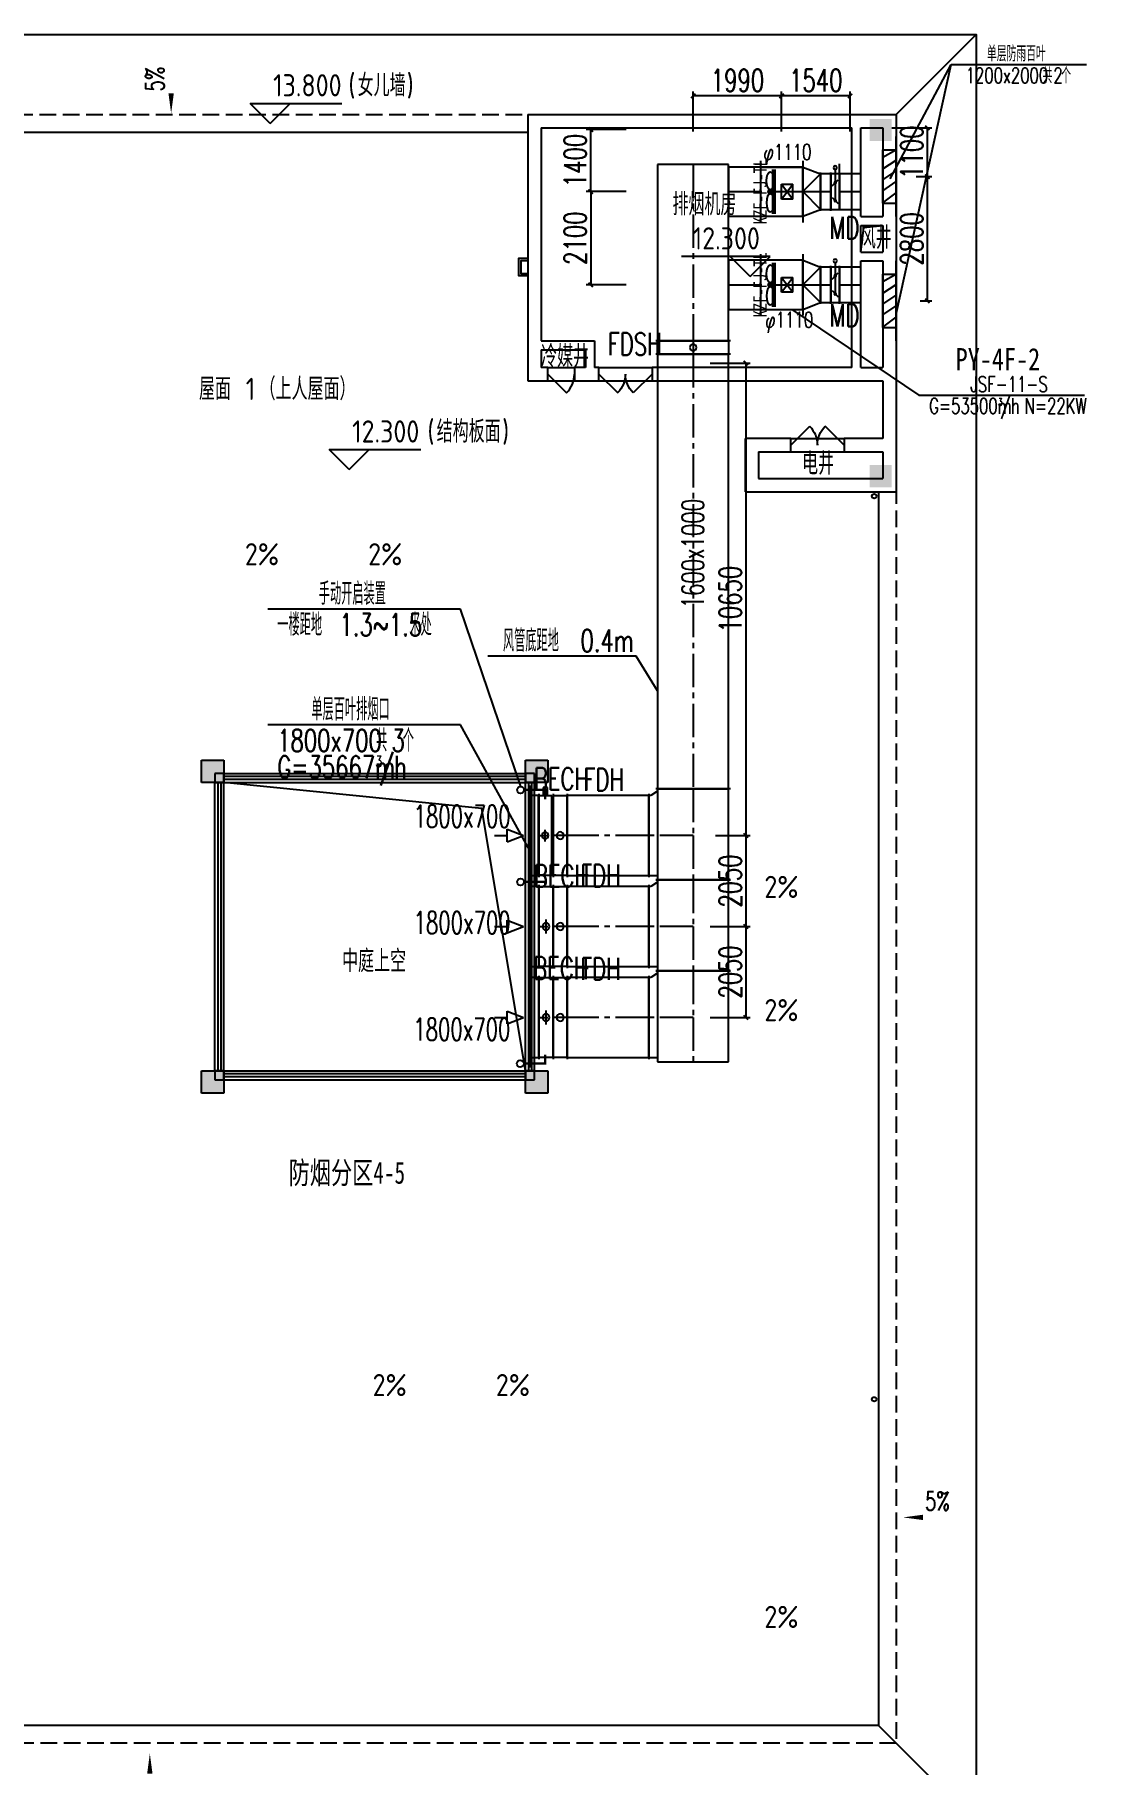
# Model space of a CAD drawing. Extents: x -70335 to 1144202, y 0 to 1100440.
# Drawn here: x 69733 to 93424, y 423931 to 462908 of the extents above; entities that cross this region are included whole.
import ezdxf
from ezdxf.enums import TextEntityAlignment as Align

# ---------------------------------------------------------------- set-up
doc = ezdxf.new("R2010")
doc.units = 0
doc.header["$LTSCALE"] = 1000
doc.linetypes.add('CENTER2', pattern=[1.125, 0.75, -0.125, 0.125, -0.125])
doc.linetypes.add('DASH', pattern=[0.35, 0.25, -0.1])
for name, color, linetype in [('0-标注', 4, 'Continuous'), ('1-标注', 2, 'Continuous'), ('1-风管标注', 4, 'Continuous'), ('2-房间名称', 7, 'Continuous'), ('3-建筑', 7, 'Continuous'), ('3-淡显', 8, 'Continuous'), ('7-地暖标注', 7, 'Continuous'), ('BZ_PY', 6, 'Continuous'), ('COLU_HATCH', 251, 'Continuous'), ('DUCT-加压送风中心线', 5, 'CENTER2'), ('DUCT-加压送风法兰', 2, 'Continuous'), ('DUCT-加压送风管', 1, 'Continuous'), ('DUCT-加压送风管端线', 2, 'Continuous'), ('DUCT-加压送风阀门', 7, 'Continuous'), ('DUCT-排烟标注', 3, 'Continuous'), ('DUCT-排烟阀门', 7, 'Continuous'), ('DUCT-排风风口', 7, 'Continuous'), ('VRV-PIPE', 1, 'Continuous'), ('抗震支吊架', 2, 'Continuous'), ('标注-', 4, 'Continuous'), ('水', 5, 'Continuous')]:
    doc.layers.add(name, color=color, linetype=linetype)
doc.layers.add('3-深度淡显', color=252, linetype='Continuous', lineweight=0)
doc.styles.add('-黑体', font='', dxfattribs={"width": 0.8})
doc.styles.add('A_DIM', font='simplex.shx', dxfattribs={"width": 0.7, "bigfont": 'gbcbig.shx'})
doc.styles.add('kzcad', font='', dxfattribs={"width": 0.8})
doc.styles.get("Standard").update_dxf_attribs({"font": 'gbenor.shx', "bigfont": 'gbcbig.shx'})
doc.styles.add('XP-BZ', font='simplex.shx', dxfattribs={"width": 0.65, "bigfont": 'gbcbig.shx'})
doc.styles.add('设备标注', font='simplex.shx', dxfattribs={"width": 0.7, "bigfont": 'gbcbig.shx'})
doc.styles.add('黑体', font='')
doc.styles.get('-黑体').set_extended_font_data('SimHei')
doc.styles.get('kzcad').set_extended_font_data('SimSun')
doc.styles.get('黑体').set_extended_font_data('SimHei')
doc.dimstyles.new('sm150', dxfattribs={"dimtxt": 500, "dimasz": 100, "dimexe": 100, "dimexo": 75, "dimgap": 100, "dimtad": 1, "dimdec": 0, "dimrnd": 10, "dimzin": 0, "dimdsep": 46, "dimtxsty": '设备标注', "dimblk": 'ARCHTICK', "dimcen": 0.09, "dimclrd": 4, "dimclre": 4, "dimclrt": 4, "dimadec": 0, "dimazin": 0, "dimtfac": 1, "dimtdec": 0, "dimtix": 1, "dimtmove": 2, "dimatfit": 3, "dimldrblk": 'ARCHTICK', "dimfxl": 800, "dimfxlon": 1, "dimtolj": 1, "dimtzin": 0, "dimarcsym": 0})

# ---------------------------------------------------------------- blocks, each defined once
blk = doc.blocks.new('_ArchTick')
at = {"color": 0, "linetype": 'ByBlock', "const_width": 0.4}
blk.add_lwpolyline([(-0.5, -0.5), (0.5, 0.5)], dxfattribs=at)
blk = doc.blocks.new('*D1207')
at = {"layer": '1-标注', "color": 4, "lineweight": -2, "transparency": 16777216}
for p, q in [((84953, 455508), (85853, 455508)), ((85753, 455508), (85753, 444861)), ((85072, 444861), (85853, 444861))]:
    blk.add_line(p, q, dxfattribs=at)
at = {"layer": 'Defpoints', "color": 0, "transparency": 16777216}
for p in [(83366, 455508), (81299, 444861, 2600), (85753, 444861)]:
    blk.add_point(p, dxfattribs=at)
at = {"layer": '1-标注', "color": 4, "lineweight": -2, "transparency": 16777216, "xscale": 100, "yscale": 100, "zscale": 100}
for p, rotation in [((85753, 455508), 90), ((85753, 444861), 270)]:
    blk.add_blockref('_ArchTick', p, dxfattribs=dict(at, rotation=rotation))
at = {"layer": '1-标注', "color": 4, "transparency": 16777216, "insert": (85403, 450185), "char_height": 500, "attachment_point": 5, "rotation": 90, "style": '设备标注'}
blk.add_mtext('\\A1;10650', dxfattribs=at)
blk = doc.blocks.new('*D1208')
at = {"layer": '1-标注', "color": 4, "lineweight": -2, "transparency": 16777216}
for p, q in [((85478, 444861), (85853, 444861)), ((85753, 444861), (85753, 442811)), ((84953, 442811), (85853, 442811))]:
    blk.add_line(p, q, dxfattribs=at)
at = {"layer": 'Defpoints', "color": 0, "transparency": 16777216}
for p in [(85403, 444861), (81652, 442811, 3), (85753, 442811)]:
    blk.add_point(p, dxfattribs=at)
at = {"layer": '1-标注', "color": 4, "lineweight": -2, "transparency": 16777216, "xscale": 100, "yscale": 100, "zscale": 100}
for p, rotation in [((85753, 444861), 90), ((85753, 442811), 270)]:
    blk.add_blockref('_ArchTick', p, dxfattribs=dict(at, rotation=rotation))
at = {"layer": '1-标注', "color": 4, "transparency": 16777216, "insert": (85403, 443836), "char_height": 500, "attachment_point": 5, "rotation": 90, "style": '设备标注'}
blk.add_mtext('\\A1;2050', dxfattribs=at)
blk = doc.blocks.new('*D1209')
at = {"layer": '1-标注', "color": 4, "lineweight": -2, "transparency": 16777216}
for p, q in [((84953, 442811), (85853, 442811)), ((85753, 442811), (85753, 440761)), ((84953, 440761), (85853, 440761))]:
    blk.add_line(p, q, dxfattribs=at)
at = {"layer": 'Defpoints', "color": 0, "transparency": 16777216}
for p in [(81652, 442811, 3), (81599, 440761, 3), (85753, 440761)]:
    blk.add_point(p, dxfattribs=at)
at = {"layer": '1-标注', "color": 4, "lineweight": -2, "transparency": 16777216, "xscale": 100, "yscale": 100, "zscale": 100}
for p, rotation in [((85753, 442811), 90), ((85753, 440761), 270)]:
    blk.add_blockref('_ArchTick', p, dxfattribs=dict(at, rotation=rotation))
at = {"layer": '1-标注', "color": 4, "transparency": 16777216, "insert": (85403, 441786), "char_height": 500, "attachment_point": 5, "rotation": 90, "style": '设备标注'}
blk.add_mtext('\\A1;2050', dxfattribs=at)
blk = doc.blocks.new('*D1210')
at = {"layer": '1-标注', "color": 4, "lineweight": -2, "transparency": 16777216}
for p, q in [((86559, 460727), (86559, 461627)), ((88102, 461527), (86559, 461527)), ((88102, 460727), (88102, 461627))]:
    blk.add_line(p, q, dxfattribs=at)
at = {"layer": 'Defpoints', "color": 0, "transparency": 16777216}
for p in [(86559, 461527), (88102, 460202), (86559, 459924)]:
    blk.add_point(p, dxfattribs=at)
at = {"layer": '1-标注', "color": 4, "lineweight": -2, "transparency": 16777216, "xscale": 100, "yscale": 100, "zscale": 100, "rotation": 180}
blk.add_blockref('_ArchTick', (86559, 461527), dxfattribs=at)
at = {"layer": '1-标注', "color": 4, "lineweight": -2, "transparency": 16777216, "xscale": 100, "yscale": 100, "zscale": 100}
blk.add_blockref('_ArchTick', (88102, 461527), dxfattribs=at)
at = {"layer": '1-标注', "color": 4, "transparency": 16777216, "insert": (87330, 461877), "char_height": 500, "attachment_point": 5, "style": '设备标注'}
blk.add_mtext('\\A1;1540', dxfattribs=at)
blk = doc.blocks.new('*D1206')
at = {"layer": '1-标注', "color": 4, "lineweight": -2, "transparency": 16777216}
for p, q in [((84567, 460727), (84567, 461627)), ((86559, 461527), (84567, 461527)), ((86559, 461252), (86559, 461627))]:
    blk.add_line(p, q, dxfattribs=at)
at = {"layer": 'Defpoints', "color": 0, "transparency": 16777216}
for p in [(84567, 461527), (86559, 461177), (84567, 459980, 3)]:
    blk.add_point(p, dxfattribs=at)
at = {"layer": '1-标注', "color": 4, "lineweight": -2, "transparency": 16777216, "xscale": 100, "yscale": 100, "zscale": 100, "rotation": 180}
blk.add_blockref('_ArchTick', (84567, 461527), dxfattribs=at)
at = {"layer": '1-标注', "color": 4, "lineweight": -2, "transparency": 16777216, "xscale": 100, "yscale": 100, "zscale": 100}
blk.add_blockref('_ArchTick', (86559, 461527), dxfattribs=at)
at = {"layer": '1-标注', "color": 4, "transparency": 16777216, "insert": (85563, 461877), "char_height": 500, "attachment_point": 5, "style": '设备标注'}
blk.add_mtext('\\A1;1990', dxfattribs=at)
blk = doc.blocks.new('shui2')
at = {"layer": '水'}
for centre in [(588645, 452508), (588645, 432158)]:
    blk.add_circle(centre, 50, dxfattribs=at)
blk = doc.blocks.new('$DorLib2D$00000116')
at = {"color": 0}
for p, q in [((-0.5, 0), (-0.146, 0.354)), ((0.5, 0), (0.146, 0.354))]:
    blk.add_line(p, q, dxfattribs=at)
for centre, start, end in [((-0.5, 0), 0, 45), ((0.5, 0), 135, 180)]:
    blk.add_arc(centre, 0.5, start, end, dxfattribs=at)
blk = doc.blocks.new('$DorLib2D$00000114')
at = {"color": 0}
blk.add_line((0.5, 0), (-0.207, 0.707), dxfattribs=at)
blk.add_arc((0.5, 0), 1, 135, 180, dxfattribs=at)
blk = doc.blocks.new('$TCHSYS$WIN2D')
for p, q in [((-0.5, 0.5), (0.5, 0.5)), ((-0.5, 0.5), (-0.5, -0.5)), ((0.5, 0.5), (0.5, -0.5)), ((0.5, 0.1667), (-0.5, 0.1667)), ((0.5, -0.1667), (-0.5, -0.1667)), ((-0.5, -0.5), (0.5, -0.5))]:
    blk.add_line(p, q)
blk = doc.blocks.new('*D2966')
at = {"layer": '1-标注', "color": 4, "lineweight": -2, "transparency": 16777216}
for p, q in [((83059, 460768), (82159, 460768)), ((82259, 459369), (82259, 460768)), ((83059, 459369), (82159, 459369))]:
    blk.add_line(p, q, dxfattribs=at)
at = {"layer": 'Defpoints', "color": 0, "transparency": 16777216}
for p in [(82259, 460768), (83970, 460768), (83976, 459369, 3)]:
    blk.add_point(p, dxfattribs=at)
at = {"layer": '1-标注', "color": 4, "lineweight": -2, "transparency": 16777216, "xscale": 100, "yscale": 100, "zscale": 100}
for p, rotation in [((82259, 460768), 90), ((82259, 459369), 270)]:
    blk.add_blockref('_ArchTick', p, dxfattribs=dict(at, rotation=rotation))
at = {"layer": '1-标注', "color": 4, "transparency": 16777216, "insert": (81909, 460069), "char_height": 500, "attachment_point": 5, "rotation": 90, "style": '设备标注'}
blk.add_mtext('\\A1;1400', dxfattribs=at)
blk = doc.blocks.new('*D2967')
at = {"layer": '1-标注', "color": 4, "lineweight": -2, "transparency": 16777216}
for p, q in [((83059, 459369), (82159, 459369)), ((82259, 459369), (82259, 457269)), ((83059, 457269), (82159, 457269))]:
    blk.add_line(p, q, dxfattribs=at)
at = {"layer": 'Defpoints', "color": 0, "transparency": 16777216}
for p in [(83976, 459369, 3), (82259, 457269), (83970, 457269, 3)]:
    blk.add_point(p, dxfattribs=at)
at = {"layer": '1-标注', "color": 4, "lineweight": -2, "transparency": 16777216, "xscale": 100, "yscale": 100, "zscale": 100}
for p, rotation in [((82259, 459369), 90), ((82259, 457269), 270)]:
    blk.add_blockref('_ArchTick', p, dxfattribs=dict(at, rotation=rotation))
at = {"layer": '1-标注', "color": 4, "transparency": 16777216, "insert": (81909, 458319), "char_height": 500, "attachment_point": 5, "rotation": 90, "style": '设备标注'}
blk.add_mtext('\\A1;2100', dxfattribs=at)
blk = doc.blocks.new('*D2969')
at = {"layer": '1-标注', "color": 4, "lineweight": -2, "transparency": 16777216}
for p, q in [((89041, 460808), (89941, 460808)), ((89841, 460808), (89841, 459708)), ((89591, 459708), (89941, 459708))]:
    blk.add_line(p, q, dxfattribs=at)
at = {"layer": 'Defpoints', "color": 0, "transparency": 16777216}
for p in [(88842, 460808), (88842, 459708, 2600), (89841, 459708)]:
    blk.add_point(p, dxfattribs=at)
at = {"layer": '1-标注', "color": 4, "lineweight": -2, "transparency": 16777216, "xscale": 100, "yscale": 100, "zscale": 100}
for p, rotation in [((89841, 460808), 90), ((89841, 459708), 270)]:
    blk.add_blockref('_ArchTick', p, dxfattribs=dict(at, rotation=rotation))
at = {"layer": '1-标注', "color": 4, "transparency": 16777216, "insert": (89491, 460258), "char_height": 500, "attachment_point": 5, "rotation": 90, "style": '设备标注'}
blk.add_mtext('\\A1;1100', dxfattribs=at)
blk = doc.blocks.new('*D2968')
at = {"layer": '1-标注', "color": 4, "lineweight": -2, "transparency": 16777216}
for p, q in [((89666, 459708), (89941, 459708)), ((89841, 459708), (89841, 456909)), ((89677, 456909), (89941, 456909))]:
    blk.add_line(p, q, dxfattribs=at)
at = {"layer": 'Defpoints', "color": 0, "transparency": 16777216}
for p in [(89591, 459708), (89142, 456909, 2600), (89841, 456909)]:
    blk.add_point(p, dxfattribs=at)
at = {"layer": '1-标注', "color": 4, "lineweight": -2, "transparency": 16777216, "xscale": 100, "yscale": 100, "zscale": 100}
for p, rotation in [((89841, 459708), 90), ((89841, 456909), 270)]:
    blk.add_blockref('_ArchTick', p, dxfattribs=dict(at, rotation=rotation))
at = {"layer": '1-标注', "color": 4, "transparency": 16777216, "insert": (89491, 458309), "char_height": 500, "attachment_point": 5, "rotation": 90, "style": '设备标注'}
blk.add_mtext('\\A1;2800', dxfattribs=at)
blk = doc.blocks.new('00000594Cent')
at = {"lineweight": -2}
blk.add_line((-218.75, 0), (218.75, 0), dxfattribs=at)
at = {"color": 0, "linetype": 'ByBlock', "lineweight": -2}
blk.add_circle((0, 0), 125, dxfattribs=at)
blk = doc.blocks.new('00000594Body')
at = {"color": 0, "linetype": 'ByBlock', "lineweight": -2}
for p, q in [((-250, -500), (-250, 500)), ((250, 500), (-250, 500)), ((250, -500), (250, 500)), ((-250, -500), (250, -500))]:
    blk.add_line(p, q, dxfattribs=at)
blk = doc.blocks.new('00000593Cent')
at = {"lineweight": -2}
blk.add_line((-218.75, 0), (218.75, 0), dxfattribs=at)
at = {"color": 0, "linetype": 'ByBlock', "lineweight": -2}
blk.add_circle((0, 0), 125, dxfattribs=at)
blk = doc.blocks.new('00000593Body')
at = {"color": 0, "linetype": 'ByBlock', "lineweight": -2}
for p, q in [((250, 500), (-250, 500)), ((-250, -500), (-250, 500)), ((250, -500), (250, 500)), ((-250, -500), (250, -500))]:
    blk.add_line(p, q, dxfattribs=at)
blk = doc.blocks.new('00000595Cent')
at = {"lineweight": -2}
blk.add_line((0, 250), (0, -250), dxfattribs=at)
at = {"color": 0, "linetype": 'ByBlock', "lineweight": -2}
blk.add_circle((0, 0), 125, dxfattribs=at)
blk = doc.blocks.new('00000595Body')
at = {"color": 0, "linetype": 'ByBlock', "lineweight": -2}
for p, q in [((250, 500), (-250, 500)), ((-250, -500), (-250, 500)), ((250, -500), (250, 500)), ((-250, -500), (250, -500))]:
    blk.add_line(p, q, dxfattribs=at)
blk = doc.blocks.new('$风口$00000144')
for p, q in [((0, -200), (0, 200)), ((0, 200), (99.9, 200)), ((99.9, 250), (99.9, -250)), ((0, 0), (-100, 0)), ((356.4, 31.5), (171.6, 0)), ((356.4, -31.5), (171.6, 0)), ((356.4, -31.5), (356.4, 31.5)), ((500, 0), (356.4, 0)), ((99.9, -200), (0, -200))]:
    blk.add_line(p, q)
blk = doc.blocks.new('00000561Cent_UP')
at = {"color": 0, "linetype": 'ByBlock', "lineweight": -2}
blk.add_line((175, -175), (-175, 175), dxfattribs=at)
for radius in [55.4, 37.5, 26.8]:
    blk.add_circle((0, 0), radius, dxfattribs=at)
blk = doc.blocks.new('00000561Cent_DN')
at = {"color": 0, "linetype": 'ByBlock', "lineweight": -2}
blk.add_line((175, 175), (-175, -175), dxfattribs=at)
for radius in [55.4, 37.5, 26.8]:
    blk.add_circle((0, 0), radius, dxfattribs=at)
blk = doc.blocks.new('00000561Cent')
blk.add_line((0, 250), (0, -250))
blk = doc.blocks.new('00000561Body')
at = {"color": 0, "linetype": 'ByBlock', "lineweight": -2}
for p, q in [((-250, -500), (-250, 500)), ((250, 500), (-250, 500)), ((250, -500), (250, 500)), ((-250, -500), (250, -500))]:
    blk.add_line(p, q, dxfattribs=at)
blk.add_line((0, 500), (0, 0))
blk = doc.blocks.new('00000561Hand')
blk.add_line((0, 250), (0, 0))
at = {"color": 0, "linetype": 'ByBlock', "lineweight": -2}
blk.add_circle((0, 350), 100, dxfattribs=at)
blk = doc.blocks.new('00000596Cent')
at = {"lineweight": -2}
blk.add_line((0, 218.75), (0, -218.75), dxfattribs=at)
at = {"color": 0, "linetype": 'ByBlock', "lineweight": -2}
blk.add_circle((0, 0), 125, dxfattribs=at)
blk = doc.blocks.new('00000596Body')
at = {"color": 0, "linetype": 'ByBlock', "lineweight": -2}
for p, q in [((-250, -500), (-250, 500)), ((250, 500), (-250, 500)), ((250, -500), (250, 500)), ((-250, -500), (250, -500)), ((-83, -600), (-83, -500)), ((83, -600), (-83, -600)), ((83, -500), (83, -600))]:
    blk.add_line(p, q, dxfattribs=at)
blk = doc.blocks.new('$风口$00000150')
for p, q in [((200, 450), (200, -450)), ((0, 300), (0, -300)), ((0, 300), (200, 300)), ((0, 295), (200, 184)), ((0, 159), (200, 55)), ((0, 36), (200, -65)), ((0, -88), (200, -184)), ((0, -218), (193, -300)), ((0, -300), (200, -300))]:
    blk.add_line(p, q)

msp = doc.modelspace()

# ---------------------------------------------------------------- hatches: boundary and pattern name
at = {"layer": '3-淡显'}
h = msp.add_hatch(color=256, dxfattribs=at)
h.dxf.hatch_style = 1
h.paths.add_polyline_path([(73991.7, 446058.2), (73491.7, 446058.2), (73491.7, 446558.2), (73991.7, 446558.2)])
h = msp.add_hatch(color=256, dxfattribs=at)
h.dxf.hatch_style = 1
h.paths.add_polyline_path([(81291.7, 446058.2), (80791.7, 446058.2), (80791.7, 446558.2), (81291.7, 446558.2)])
h = msp.add_hatch(color=256, dxfattribs=at)
h.dxf.hatch_style = 1
h.paths.add_polyline_path([(73991.7, 439058.2), (73491.7, 439058.2), (73491.7, 439558.2), (73991.7, 439558.2)])
h = msp.add_hatch(color=256, dxfattribs=at)
h.dxf.hatch_style = 1
h.paths.add_polyline_path([(81291.7, 439058.2), (80791.7, 439058.2), (80791.7, 439558.2), (81291.7, 439558.2)])
at = {"layer": 'COLU_HATCH'}
h = msp.add_hatch(color=256, dxfattribs=at)
h.dxf.hatch_style = 1
h.paths.add_polyline_path([(89041.7, 460508.2), (88541.7, 460508.2), (88541.7, 461008.2), (89041.7, 461008.2)])
h = msp.add_hatch(color=256, dxfattribs=at)
h.dxf.hatch_style = 1
h.paths.add_polyline_path([(89041.7, 452708.2), (88541.7, 452708.2), (88541.7, 453208.2), (89041.7, 453208.2)])

# ---------------------------------------------------------------- linework, layer by layer
at = {"layer": '2-房间名称'}
for p, q in [((75039.6, 460908.2), (74589.6, 461358.2)), ((74589.6, 461358.2), (76649.6, 461358.2)), ((75039.6, 460908.2), (75489.6, 461358.2)), ((86302.8, 457909.2), (84302.4, 457909.2)), ((85852.8, 457459.2), (85402.8, 457909.2)), ((85852.8, 457459.2), (86302.8, 457909.2)), ((76820.1, 453108.2), (76370.1, 453558.2)), ((76370.1, 453558.2), (78430.1, 453558.2)), ((76820.1, 453108.2), (77270.1, 453558.2))]:
    msp.add_line(p, q, dxfattribs=at)
for points in [[(80541.7, 460208.2, 1), (80541.7, 460208.2, 1)], [(80656.3, 457749.8, 1), (80656.3, 457749.8, 1)]]:
    msp.add_lwpolyline(points, format="xyb", close=True, dxfattribs=at)
at = {"layer": '3-建筑'}
for p, q in [((89141.7, 461108.2), (90941.7, 462908.2)), ((80841.7, 461108.2), (88241.7, 461108.2)), ((80841.7, 461108.2), (80841.7, 455908.2)), ((88241.7, 461108.2), (89141.7, 461108.2)), ((89141.7, 461108.2), (89141.7, 458708.2)), ((81141.7, 460808.2), (88141.7, 460808.2)), ((81141.7, 460808.2), (81141.7, 456008.2)), ((88141.7, 458708.2), (88141.7, 460808.2)), ((88341.7, 460808.2), (88841.7, 460808.2)), ((88341.7, 458808.2), (88341.7, 460808.2)), ((88841.7, 460808.2), (88841.7, 458808.2)), ((88341.7, 458808.2), (88841.7, 458808.2)), ((88141.7, 457908.2), (88141.7, 458708.2)), ((88341.7, 458008.2), (88341.7, 458608.2)), ((88341.7, 458608.2), (88841.7, 458608.2)), ((88841.7, 458608.2), (88841.7, 458008.2)), ((89141.7, 458708.2), (89141.7, 457908.2)), ((88341.7, 458008.2), (88841.7, 458008.2)), ((88141.7, 455408.2), (88141.7, 457908.2)), ((88341.7, 457808.2), (88841.7, 457808.2)), ((88341.7, 455408.2), (88341.7, 457808.2)), ((88841.7, 457808.2), (88841.7, 455408.2)), ((89141.7, 457908.2), (89141.7, 455308.2)), ((80841.7, 455908.2), (80841.7, 455108.2)), ((81141.7, 456008.2), (82341.7, 456008.2)), ((81141.7, 455808.2), (81141.7, 455408.2)), ((81141.7, 455808.2), (82141.7, 455808.2)), ((82141.7, 455808.2), (82141.7, 455408.2)), ((82341.7, 456008.2), (82341.7, 455408.2)), ((81291.7, 455408.2), (81141.7, 455408.2)), ((81291.7, 455108.2), (81291.7, 455408.2)), ((81291.7, 455408.2), (81891.7, 455408.2)), ((82141.7, 455408.2), (81891.7, 455408.2)), ((81891.7, 455408.2), (81891.7, 455108.2)), ((82441.7, 455408.2), (82341.7, 455408.2)), ((82441.7, 455108.2), (82441.7, 455408.2)), ((82441.7, 455408.2), (83641.7, 455408.2)), ((88141.7, 455408.2), (83641.7, 455408.2)), ((83641.7, 455408.2), (83641.7, 455108.2)), ((88341.7, 455408.2), (88841.7, 455408.2)), ((89141.7, 455308.2), (89141.7, 453708.2)), ((80841.7, 455108.2), (81291.7, 455108.2)), ((81291.7, 455108.2), (81891.7, 455108.2)), ((81891.7, 455108.2), (82241.7, 455108.2)), ((82241.7, 455108.2), (82441.7, 455108.2)), ((82441.7, 455108.2), (83641.7, 455108.2)), ((83641.7, 455108.2), (88241.7, 455108.2)), ((88241.7, 455108.2), (88841.7, 455108.2)), ((88841.7, 455108.2), (88841.7, 453808.2)), ((85741.7, 453808.2), (85741.7, 452608.2)), ((86766.7, 453808.2), (85741.7, 453808.2)), ((86766.7, 453508.2), (86766.7, 453808.2)), ((86766.7, 453808.2), (87966.7, 453808.2)), ((88841.7, 453808.2), (87966.7, 453808.2)), ((87966.7, 453808.2), (87966.7, 453508.2)), ((89141.7, 453708.2), (89141.7, 452608.2)), ((86041.7, 453508.2), (86041.7, 452908.2)), ((86041.7, 453508.2), (86766.7, 453508.2)), ((86766.7, 453508.2), (87966.7, 453508.2)), ((87966.7, 453508.2), (88841.7, 453508.2)), ((88841.7, 453508.2), (88841.7, 452908.2)), ((85741.7, 452608.2), (89141.7, 452608.2)), ((86041.7, 452908.2), (88841.7, 452908.2)), ((73791.7, 446258.2), (73791.7, 446058.2)), ((73991.7, 446258.2), (73791.7, 446258.2)), ((73791.7, 446058.2), (73991.7, 446058.2)), ((73991.7, 446058.2), (73991.7, 446258.2)), ((80991.7, 446258.2), (80791.7, 446258.2)), ((80791.7, 446258.2), (80791.7, 446058.2)), ((80791.7, 446058.2), (80991.7, 446058.2)), ((80991.7, 446058.2), (80991.7, 446258.2)), ((73991.7, 439558.2), (73791.7, 439558.2)), ((73791.7, 439558.2), (73791.7, 439358.2)), ((73791.7, 439358.2), (73991.7, 439358.2)), ((73991.7, 439358.2), (73991.7, 439558.2)), ((80991.7, 439558.2), (80791.7, 439558.2)), ((80791.7, 439558.2), (80791.7, 439358.2)), ((80791.7, 439358.2), (80991.7, 439358.2)), ((80991.7, 439358.2), (80991.7, 439558.2))]:
    msp.add_line(p, q, dxfattribs=at)
for points in [[(63841.7, 456008.2), (63841.7, 462908.2), (90941.7, 462908.2), (90941.7, 422608.2), (63841.7, 422608.2), (63841.7, 452608.2)], [(57841.7, 455608.2), (66041.7, 455608.2), (66041.7, 460708.2), (80841.7, 460708.2)], [(80841.7, 457470.5), (80641.7, 457470.5), (80641.7, 457870.5), (80841.7, 457870.5)], [(80841.7, 457520.5), (80691.7, 457520.5), (80691.7, 457820.5), (80841.7, 457820.5)], [(88741.7, 452608.2), (88741.7, 424808.2), (66041.7, 424808.2), (66041.7, 432608.2), (65541.7, 432608.2), (65541.7, 435258.2), (66041.7, 435258.2), (66041.7, 450261.4), (65541.7, 450261.4), (65541.7, 453008.2), (57841.7, 453008.2), (57841.7, 453008.2)]]:
    msp.add_lwpolyline(points, dxfattribs=at)
at = {"layer": '3-建筑', "linetype": 'DASH', "ltscale": 1.5}
msp.add_lwpolyline([(65641.7, 456008.2), (65641.7, 461108.2), (89141.7, 461108.2), (89141.7, 424408.2), (65641.7, 424408.2), (65641.7, 432208.2)], dxfattribs=at)
at = {"layer": '3-淡显'}
for p, q in [((73491.7, 446058.2), (73491.7, 446558.2)), ((73491.7, 446558.2), (73991.7, 446558.2)), ((73991.7, 446558.2), (73991.7, 446058.2)), ((80791.7, 446058.2), (80791.7, 446558.2)), ((80791.7, 446558.2), (81291.7, 446558.2)), ((81291.7, 446558.2), (81291.7, 446058.2)), ((73991.7, 446058.2), (73491.7, 446058.2)), ((81291.7, 446058.2), (80791.7, 446058.2)), ((73491.7, 439058.2), (73491.7, 439558.2)), ((73491.7, 439558.2), (73991.7, 439558.2)), ((73991.7, 439558.2), (73991.7, 439058.2)), ((80791.7, 439058.2), (80791.7, 439558.2)), ((80791.7, 439558.2), (81291.7, 439558.2)), ((81291.7, 439558.2), (81291.7, 439058.2)), ((73991.7, 439058.2), (73491.7, 439058.2)), ((81291.7, 439058.2), (80791.7, 439058.2)), ((90941.7, 422608.2), (88741.7, 424808.2))]:
    msp.add_line(p, q, dxfattribs=at)
for points in [[(88341.7, 458008.2), (88410, 458562.9), (88841.7, 458608.2)], [(80791.7, 439558.2), (79807.4, 445468), (73991.7, 446058.2)]]:
    msp.add_lwpolyline(points, dxfattribs=at)
at = {"layer": '3-深度淡显'}
for points in [[(72808.7, 462555.7, 0, 0, 0), (72808.7, 461132, 0, 120, 0), (72808.7, 461582, 0, 0, 0)], [(90719.2, 429496.5, 0, 0, 0), (89295.5, 429496.5, 0, 120, 0), (89745.5, 429496.5, 0, 0, 0)], [(72328.4, 422750.1, 0, 0, 0), (72328.4, 424173.9, 0, 120, 0), (72328.4, 423723.9, 0, 0, 0)]]:
    msp.add_lwpolyline(points, format="xyseb", dxfattribs=at)
at = {"layer": 'DUCT-加压送风中心线'}
for p, q in [((84566.5, 459980.2), (84566.5, 456005.7)), ((85366.5, 459369.3), (87033.6, 459369.3)), ((87033.8, 459369.3), (87433.8, 459369.3)), ((87434, 459369.3), (87664.3, 459369.3)), ((87864.7, 459369.3), (88341.7, 459369.3)), ((85366.5, 457269.3), (87033.6, 457269.3)), ((87033.8, 457269.3), (87433.8, 457269.3)), ((87434, 457269.3), (87664.3, 457269.3)), ((87864.7, 457269.3), (88341.7, 457269.3)), ((84566.5, 455705.3), (84566.5, 445911.3)), ((84566.5, 445911.1), (84566.5, 444861.1)), ((83566.3, 444861.1), (81732.2, 444861.1)), ((84566.5, 444861.1), (83566.5, 444861.1)), ((84566.5, 444861.1), (84566.5, 443861.1)), ((84566.5, 443860.9), (84566.5, 443861.1)), ((84566.5, 443860.9), (84566.5, 442810.9)), ((83566.3, 442810.9), (81732.2, 442810.9)), ((84566.5, 442810.9), (83566.5, 442810.9)), ((84566.5, 442810.9), (84566.5, 441810.9)), ((84566.5, 441810.9), (84566.5, 441810.7)), ((84566.5, 441810.7), (84566.5, 440760.7)), ((83566.3, 440760.7), (81732.2, 440760.7)), ((84566.5, 440760.7), (83566.5, 440760.7)), ((84566.5, 440760.7), (84566.5, 439760.7))]:
    msp.add_line(p, q, dxfattribs=at)
at = {"layer": 'DUCT-加压送风法兰'}
for p, q in [((87864.6, 459139.3), (87864.6, 459999.3)), ((87433.9, 458939.3), (87433.9, 459799.3)), ((87664.4, 458939.3), (87664.4, 459799.3)), ((85366.4, 456684.3), (85366.4, 457854.3)), ((87433.9, 456839.3), (87433.9, 457699.3)), ((87664.4, 456839.3), (87664.4, 457699.3)), ((87864.6, 456839.3), (87864.6, 457699.3)), ((85406.5, 456005.6), (83726.5, 456005.6)), ((85406.5, 455705.4), (83726.5, 455705.4)), ((85406.5, 445911.2), (83726.5, 445911.2)), ((81091.5, 445801.1), (81091.5, 443921.1)), ((81411.7, 445801.1), (81411.7, 443921.1)), ((81411.9, 445801.1), (81411.9, 443921.1)), ((81732.1, 445801.1), (81732.1, 443921.1)), ((83566.4, 445801.1), (83566.4, 443921.1)), ((81091.3, 445491.1), (81091.3, 444231.1)), ((83566.4, 445491.1), (83566.4, 444231.1)), ((81091.5, 443750.9), (81091.5, 441870.9)), ((81411.7, 443750.9), (81411.7, 441870.9)), ((81411.9, 443750.9), (81411.9, 441870.9)), ((81732.1, 443750.9), (81732.1, 441870.9)), ((83566.4, 443750.9), (83566.4, 441870.9)), ((83726.5, 443861), (85406.5, 443861)), ((85406.5, 443861), (83726.5, 443861)), ((81091.3, 443440.9), (81091.3, 442180.9)), ((83566.4, 443440.9), (83566.4, 442180.9)), ((81091.5, 441700.7), (81091.5, 439820.7)), ((81411.7, 441700.7), (81411.7, 439820.7)), ((81411.9, 441700.7), (81411.9, 439820.7)), ((81732.1, 441700.7), (81732.1, 439820.7)), ((83566.4, 441700.7), (83566.4, 439820.7)), ((83726.5, 441810.8), (85406.5, 441810.8)), ((85406.5, 441810.8), (83726.5, 441810.8)), ((81091.3, 441390.7), (81091.3, 440130.7)), ((83566.4, 441390.7), (83566.4, 440130.7))]:
    msp.add_line(p, q, dxfattribs=at)
at = {"layer": 'DUCT-加压送风管'}
for p, q in [((83766.5, 459980.2), (83766.5, 456005.7)), ((85366.5, 459980.2), (83766.5, 459980.2)), ((85366.5, 456005.7), (85366.5, 459980.2)), ((87033.6, 459924.3), (85366.5, 459924.3)), ((85366.5, 459924.3), (85366.5, 458814.3)), ((87033.6, 458814.3), (87033.6, 459924.3)), ((87033.8, 459924.3), (87433.8, 459769.3)), ((87033.8, 459369.3), (87433.8, 459769.3)), ((87664.3, 459769.3), (87434, 459769.3)), ((88341.7, 459769.3), (87864.7, 459769.3)), ((87864.7, 459769.3), (87864.7, 458969.3)), ((88341.7, 458969.3), (88341.7, 459769.3)), ((87033.8, 459369.3), (87433.8, 458969.3)), ((85366.5, 458814.3), (87033.6, 458814.3)), ((87033.8, 458814.3), (87433.8, 458969.3)), ((87434, 458969.3), (87664.3, 458969.3)), ((87864.7, 458969.3), (88341.7, 458969.3)), ((87033.6, 457824.3), (85366.5, 457824.3)), ((85366.5, 457824.3), (85366.5, 456714.3)), ((87033.6, 456714.3), (87033.6, 457824.3)), ((87033.8, 457824.3), (87433.8, 457669.3)), ((87033.8, 457269.3), (87433.8, 457669.3)), ((87664.3, 457669.3), (87434, 457669.3)), ((87434, 457669.3), (87434, 456869.3)), ((87664.3, 456869.3), (87664.3, 457669.3)), ((88341.7, 457669.3), (87864.7, 457669.3)), ((88341.7, 456869.3), (88341.7, 457669.3)), ((87033.8, 457269.3), (87433.8, 456869.3)), ((87033.8, 456714.3), (87433.8, 456869.3)), ((87434, 456869.3), (87664.3, 456869.3)), ((87864.7, 456869.3), (88341.7, 456869.3)), ((85366.5, 456714.3), (87033.6, 456714.3)), ((83766.5, 456005.7), (85366.5, 456005.7)), ((83766.5, 455705.3), (83766.5, 445911.3)), ((85366.5, 455705.3), (83766.5, 455705.3)), ((85366.5, 445911.3), (85366.5, 455705.3)), ((83766.5, 445911.3), (85366.5, 445911.3)), ((83766.5, 445911.1), (83766.5, 445861.1)), ((85366.5, 443861.1), (85366.5, 445911.1)), ((81412, 445761.1), (81732, 445761.1)), ((83566.3, 445761.1), (81732.2, 445761.1)), ((81732.2, 445761.1), (81732.2, 443961.1)), ((83566.3, 443961.1), (83566.3, 445761.1)), ((83616.5, 445761.1), (83566.5, 445761.1)), ((83766.5, 445861.1), (83616.5, 445761.1)), ((83766.5, 445861.1), (83766.5, 443961.1)), ((81732, 443961.1), (81412, 443961.1)), ((81732.2, 443961.1), (83566.3, 443961.1)), ((83566.5, 443961.1), (83766.5, 443961.1)), ((83766.5, 443961.1), (83766.5, 443861.1)), ((81091.6, 443710.9), (81411.6, 443710.9)), ((81412, 443710.9), (81732, 443710.9)), ((83566.3, 443710.9), (81732.2, 443710.9)), ((81732.2, 443710.9), (81732.2, 441910.9)), ((83566.3, 441910.9), (83566.3, 443710.9)), ((83616.5, 443710.9), (83566.5, 443710.9)), ((83766.5, 443810.9), (83616.5, 443710.9)), ((83766.5, 443861.1), (83766.5, 443860.9)), ((83766.5, 443860.9), (83766.5, 443810.9)), ((83766.5, 443810.9), (83766.5, 441910.9)), ((85366.5, 443860.9), (85366.5, 443861.1)), ((85366.5, 441810.9), (85366.5, 443860.9)), ((81411.6, 441910.9), (81091.6, 441910.9)), ((81091.6, 441660.7), (81411.6, 441660.7)), ((81732, 441910.9), (81412, 441910.9)), ((81412, 441660.7), (81732, 441660.7)), ((81732.2, 441910.9), (83566.3, 441910.9)), ((83566.3, 441660.7), (81732.2, 441660.7)), ((81732.2, 441660.7), (81732.2, 439860.7)), ((83566.3, 439860.7), (83566.3, 441660.7)), ((83566.5, 441910.9), (83766.5, 441910.9)), ((83616.5, 441660.7), (83566.5, 441660.7)), ((83766.5, 441760.7), (83616.5, 441660.7)), ((83766.5, 441910.9), (83766.5, 441810.9)), ((83766.5, 441810.9), (83766.5, 441810.7)), ((83766.5, 441810.7), (83766.5, 441760.7)), ((83766.5, 441760.7), (83766.5, 439860.7)), ((85366.5, 441810.7), (85366.5, 441810.9)), ((85366.5, 439760.7), (85366.5, 441810.7)), ((81411.6, 439860.7), (81091.6, 439860.7)), ((81732, 439860.7), (81412, 439860.7)), ((81732.2, 439860.7), (83566.3, 439860.7)), ((83566.5, 439860.7), (83766.5, 439860.7)), ((83766.5, 439860.7), (83766.5, 439760.7))]:
    msp.add_line(p, q, dxfattribs=at)
at = {"layer": 'DUCT-加压送风管端线'}
for p, q in [((87033.8, 459924.3), (87033.8, 458814.3)), ((87433.8, 458969.3), (87433.8, 459769.3)), ((87434, 459769.3), (87434, 458969.3)), ((87664.3, 458969.3), (87664.3, 459769.3)), ((87664.5, 459769.3), (87664.5, 458969.3)), ((87864.5, 459769.3), (87864.5, 458969.3)), ((87033.8, 457824.3), (87033.8, 456714.3)), ((87433.8, 456869.3), (87433.8, 457669.3)), ((87664.5, 457669.3), (87664.5, 456869.3)), ((87864.5, 457669.3), (87864.5, 456869.3)), ((87864.7, 457669.3), (87864.7, 456869.3)), ((83766.5, 456005.5), (85366.5, 456005.5)), ((83766.5, 455705.5), (85366.5, 455705.5)), ((85366.5, 445911.1), (83766.5, 445911.1)), ((81084.5, 443961.1), (81084.5, 445761.1)), ((81384.5, 443961.1), (81384.5, 445761.1)), ((81412, 445761.1), (81412, 443961.1)), ((81732, 445761.1), (81732, 443961.1)), ((83566.5, 445761.1), (83566.5, 443961.1)), ((81091.6, 443710.9), (81091.6, 441910.9)), ((81411.6, 443710.9), (81411.6, 441910.9)), ((81412, 443710.9), (81412, 441910.9)), ((81732, 443710.9), (81732, 441910.9)), ((83566.5, 443710.9), (83566.5, 441910.9)), ((85366.5, 443861.1), (83766.5, 443861.1)), ((83766.5, 443861.1), (85366.5, 443861.1)), ((83766.5, 443860.9), (85366.5, 443860.9)), ((85366.5, 443860.9), (83766.5, 443860.9)), ((81091.6, 441660.7), (81091.6, 439860.7)), ((81411.6, 441660.7), (81411.6, 439860.7)), ((81412, 441660.7), (81412, 439860.7)), ((81732, 441660.7), (81732, 439860.7)), ((83566.5, 441660.7), (83566.5, 439860.7)), ((85366.5, 441810.9), (83766.5, 441810.9)), ((83766.5, 441810.9), (85366.5, 441810.9)), ((83766.5, 441810.7), (85366.5, 441810.7)), ((85366.5, 441810.7), (83766.5, 441810.7)), ((83766.5, 439760.7), (85366.5, 439760.7))]:
    msp.add_line(p, q, dxfattribs=at)
at = {"layer": 'DUCT-排烟阀门'}
for p, q in [((86083.6, 460062), (86083.6, 458676.7)), ((87033.6, 460062), (87033.6, 458676.7)), ((86083.6, 459924.3), (87033.6, 459924.3)), ((86347.3, 459369.5, 3), (86557.7, 459369.3, 5253)), ((86557.7, 459538, 3), (86812.2, 459202.2, 3)), ((86557.7, 459202.2, 3), (86812.2, 459538, 3)), ((86557.7, 459202.2, 5253), (86557.7, 459538, 5253)), ((86557.7, 459538, 5253), (86812.2, 459538, 5253)), ((86812.2, 459202.2, 5253), (86557.7, 459202.2, 5253)), ((86812.2, 459202.2, 3), (86812.2, 459538, 3)), ((86083.6, 458814.3), (87033.6, 458814.3)), ((86083.6, 458814.3), (87033.6, 458814.3)), ((86083.6, 457962), (86083.6, 456576.7)), ((87033.6, 457962), (87033.6, 456576.7)), ((86347.3, 457269.5, 3), (86557.7, 457269.3, 5253)), ((86557.7, 457438, 3), (86812.2, 457102.2, 3)), ((86557.7, 457102.2, 3), (86812.2, 457438, 3)), ((86557.7, 457102.2, 5253), (86557.7, 457438, 5253)), ((86557.7, 457438, 5253), (86812.2, 457438, 5253)), ((86812.2, 457102.2, 3), (86812.2, 457438, 3)), ((86812.2, 457102.2, 5253), (86557.7, 457102.2, 5253)), ((86083.6, 456714.3), (87033.6, 456714.3))]:
    msp.add_line(p, q, dxfattribs=at)
for centre in [(86303.5, 459369.3, 3), (86303.5, 457269.3, 3)]:
    msp.add_circle(centre, 43.8, dxfattribs=at)
for centre in [(86303.5, 459615.4, 3), (86303.5, 457515.4, 3)]:
    msp.add_ellipse(centre, major_axis=(0, -203.5), ratio=0.4307628, dxfattribs=at)
at = {"layer": 'DUCT-排烟阀门', "extrusion": (0, 0, -1)}
for centre in [(86303.5, 459120.7, 3), (86303.5, 457020.7, 3)]:
    msp.add_ellipse(centre, major_axis=(0, 203.5), ratio=0.4307628, dxfattribs=at)
at = {"layer": 'VRV-PIPE', "linetype": 'Continuous', "const_width": 52.5, "elevation": 3}
for points in [[(81234.5, 445680), (81234.5, 445888.4), (80755.5, 445888.4)], [(81234.5, 443753.2), (81234.5, 443815.4), (80756.5, 443815.4)], [(81234.5, 439920.5), (81234.5, 439720.9), (80750.2, 439720.9)]]:
    msp.add_lwpolyline(points, dxfattribs=at)
at = {"layer": 'VRV-PIPE', "linetype": 'Continuous'}
for centre in [(80678.4, 445888.4, 3), (80679.5, 443815.4, 3), (80673.2, 439720.9, 3)]:
    msp.add_circle(centre, 77, dxfattribs=at)
at = {"layer": '抗震支吊架', "color": 2, "const_width": 100}
for points in [[(86383.6, 458869.3), (86383.6, 459869.3)], [(86383.6, 456769.3), (86383.6, 457769.3)]]:
    msp.add_lwpolyline(points, dxfattribs=at)
at = {"layer": '标注-', "color": 2}
for p, q in [((89001.7, 459660.5), (90375.6, 462232.6)), ((89141.7, 456608.2), (90375.6, 462232.6)), ((90375.6, 462232.6), (93424.5, 462232.6)), ((86789.9, 456714.3), (89649.5, 454786)), ((89649.5, 454786), (93380.8, 454786)), ((79325.5, 449960.4), (74983, 449960.4)), ((80687.1, 445965), (79325.5, 449960.4)), ((83285.1, 448902.1), (79943.4, 448902.1)), ((83766.5, 448119), (83285.1, 448902.1)), ((79325.5, 447353.4), (74983, 447353.4)), ((80891.7, 444525), (79325.5, 447353.4))]:
    msp.add_line(p, q, dxfattribs=at)

# ---------------------------------------------------------------- block references
at = {"layer": '3-建筑'}
for name, p, xscale, yscale, zscale, rotation in [('$DorLib2D$00000114', (81591.7, 455258.2), -600, -600, 300, 359.9999999982536), ('$DorLib2D$00000116', (83041.7, 455258.2), 1200, -1200, 300, 359.9999999982525), ('$DorLib2D$00000116', (87366.7, 453658.2), -1200, 1200, 300, 3.098049816685489e-08), ('$TCHSYS$WIN2D', (73891.7, 442808.2), 6500, -200, 6500, 89.99999999825283), ('$TCHSYS$WIN2D', (77391.7, 446158.2), 6799.999999999942, -200, 6799.999999999942, 359.9999999984054), ('$TCHSYS$WIN2D', (80891.7, 442808.2), 6500, -200, 6500, 89.99999999825184), ('$TCHSYS$WIN2D', (77391.7, 439458.2), 6799.999999999942, -200, 6799.999999999942, 359.9999999982525)]:
    msp.add_blockref(name, p, dxfattribs=dict(at, xscale=xscale, yscale=yscale, zscale=zscale, rotation=rotation))
at = {"layer": '3-淡显'}
msp.add_blockref('shui2', (-500000, 0), dxfattribs=at)
at = {"layer": 'DUCT-加压送风阀门'}
for name, p, xscale, yscale in [('00000561Hand', (87764.5, 459769.3, 3), -0.4, 0.4), ('00000561Body', (87764.5, 459369.3, 3), 0.4, 0.8), ('00000561Cent_UP', (87764.5, 459569.3, 3), -0.4, 0.4), ('00000561Cent', (87764.5, 459369.3, 3), -0.4, 0.8), ('00000561Cent_DN', (87764.5, 459169.3, 3), -0.4, 0.4), ('00000594Body', (81572, 444861.1, 3), -0.64, 1.8), ('00000594Cent', (81572, 444861.1, 3), -0.64, 0.64), ('00000595Body', (81251.6, 442810.9, 3), -0.64, 1.8), ('00000594Body', (81572, 442810.9, 3), -0.64, 1.8), ('00000595Cent', (81251.6, 442810.9, 3), -0.64, 0.64), ('00000594Cent', (81572, 442810.9, 3), -0.64, 0.64), ('00000595Body', (81251.6, 440760.7, 3), -0.64, 1.8), ('00000594Body', (81572, 440760.7, 3), -0.64, 1.8), ('00000595Cent', (81251.6, 440760.7, 3), -0.64, 0.64), ('00000594Cent', (81572, 440760.7, 3), -0.64, 0.64)]:
    msp.add_blockref(name, p, dxfattribs=dict(at, xscale=xscale, yscale=yscale))
for name, p, xscale, yscale, rotation in [('00000561Body', (87764.5, 457269.3, 3), 0.4, 0.8, 3.766768972784975e-10), ('00000561Hand', (87764.5, 457669.3, 3), -0.4, 0.4, 3.766768972784975e-10), ('00000561Cent_UP', (87764.5, 457469.3, 3), -0.4, 0.4, 3.766768972784975e-10), ('00000561Cent', (87764.5, 457269.3, 3), -0.4, 0.8, 3.766768972784975e-10), ('00000561Cent_DN', (87764.5, 457069.3, 3), -0.4, 0.4, 3.766768972784975e-10), ('00000593Body', (84566.5, 455855.5, 3), -0.6, 1.6, 90.00000000000031), ('00000593Cent', (84566.5, 455855.5, 3), -0.6, 0.6, 90.00000000000031), ('00000596Body', (81234.5, 444861.1, 3), -0.6, 1.8, 180), ('00000596Cent', (81234.5, 444861.1, 3), -0.6, 0.6, 180)]:
    msp.add_blockref(name, p, dxfattribs=dict(at, xscale=xscale, yscale=yscale, rotation=rotation))
at = {"layer": 'DUCT-排风风口', "xscale": 1.5, "yscale": -2}
for p in [(88841.7, 459708.3, 2600), (88841.7, 456908.9, 2600)]:
    msp.add_blockref('$风口$00000150', p, dxfattribs=at)
at = {"layer": 'DUCT-排风风口', "xscale": 2, "yscale": -4.5, "rotation": 180}
for p in [(81091.2, 444861.1, 2600), (81091.2, 442810.9, 2600), (81091.2, 440760.7, 2600)]:
    msp.add_blockref('$风口$00000144', p, dxfattribs=at)

# ---------------------------------------------------------------- texts
at = {"layer": '0-标注', "color": 2, "linetype": 'ByBlock', "style": '黑体', "width": 0.7}
msp.add_text('防烟分区4-5', height=500, dxfattribs=at).set_placement((76766.1, 437271.6), align=Align.MIDDLE)
at = {"layer": '1-风管标注', "color": 4, "style": '设备标注', "width": 0.705882}
for p in [(86152.7, 460088.3, 3000), (86191.7, 456305.1, 3000)]:
    msp.add_text('φ1110', height=350, dxfattribs=at).set_placement(p)
at = {"layer": '2-房间名称'}
for s, p in [('13.800', (75104.6, 461515.7)), ('(', (76799.6, 461515.7)), ('女儿墙', (77009.6, 461515.7)), (')', (78115.5, 461515.7)), ('排烟机房', (84101.1, 458834.7)), ('12.300', (84557.4, 458066.7)), ('风井', (88319.7, 458082)), ('冷媒井', (81141.7, 455408.2)), ('屋面', (73435.7, 454675.3)), ('1', (74488.8, 454675.3)), ('（上人屋面）', (74801.3, 454675.3)), ('12.300', (76885.1, 453715.7)), ('(', (78580.1, 453715.7)), ('结构板面', (78790.1, 453715.7)), (')', (80264.6, 453715.7)), ('电井', (87021.3, 452993)), ('2%%%', (74470.2, 450949)), ('2%%%', (77246.5, 450949)), ('2%%%', (86171.4, 443452.8)), ('中庭上空', (76659.2, 441782.3)), ('2%%%', (86171.4, 440676.6)), ('2%%%', (77346.9, 432228.2)), ('2%%%', (80123.2, 432228.2)), ('2%%%', (86171.4, 427004))]:
    msp.add_text(s, height=500, dxfattribs=at).set_placement(p)
at = {"layer": '3-深度淡显', "color": 7, "style": 'A_DIM', "width": 0.7}
for rotation, p in [(90, (72651.2, 461629)), (0, (89792.5, 429654))]:
    msp.add_text('5%', height=420, rotation=rotation, dxfattribs=at).set_placement(p)
at = {"layer": '7-地暖标注', "color": 4, "style": '-黑体', "width": 0.8}
msp.add_text('PY-4F-2', height=500, rotation=360, dxfattribs=at).set_placement((91431.6, 455595.4, -5419.6), align=Align.MIDDLE)
at = {"layer": 'BZ_PY', "style": '设备标注', "width": 0.7}
for s, rotation, p in [('MD', 359.99981, (87639.8, 458305.6, 113)), ('MD', 359.99981, (87639.8, 456331.7, 113)), ('FDSH', 0.00019, (82646.2, 455684.6, 113)), ('BECH', 359.99981, (80976.5, 445886.9, -2487)), ('FDH', 0.00019, (82096.2, 445871.1, 2710)), ('BECH', 359.99981, (80976.5, 443703.5, -2487)), ('FDH', 0.00019, (82025.7, 443704.5, 113)), ('BECH', 359.99981, (80964.6, 441624.1, -2487)), ('FDH', 0.00019, (82025.7, 441608.3, 113))]:
    msp.add_text(s, height=500, rotation=rotation, dxfattribs=at).set_placement(p)
at = {"layer": 'DUCT-排烟标注', "style": 'XP-BZ', "width": 0.65}
msp.add_text('1600x1000', height=500, rotation=90, dxfattribs=at).set_placement((84809, 449980.1, -1793.5))
for p in [(78268.6, 445043.6, -1793.5), (78268.6, 442647.2, -1793.5), (78262.6, 440243.7, -1793.5)]:
    msp.add_text('1800x700', height=500, dxfattribs=at).set_placement(p)
at = {"layer": '抗震支吊架', "color": 2, "style": 'kzcad', "width": 0.8}
for p in [(86223.6, 459369.3), (86223.6, 457269.3)]:
    msp.add_text('KZF-FJ-TL', height=300, rotation=89.88539, dxfattribs=at).set_placement(p, align=Align.CENTER)
at = {"layer": '标注-', "color": 2, "style": '设备标注', "width": 0.7}
for s, height, p in [('单层防雨百叶', 350, (91185.3, 462302.6)), ('1200x2000', 350, (90705.2, 461812.6)), ('共', 350, (92437.7, 461812.6)), ('2', 350, (92682.7, 461812.6)), ('个', 350, (92857.7, 461812.6)), ('JSF-11-S', 350, (90810.8, 454856)), ('G=53500m', 350, (89883.3, 454366)), ('3', 175, (91432, 454541)), ('/h', 350, (91493.3, 454366)), ('N=22KW', 350, (92035.8, 454366)), ('手动开启装置', 500, (76134.6, 450060.4)), ('一楼距地', 500, (75200.6, 449360.4)), ('1.3~1.5', 500, (76600.6, 449360.4)), ('米处', 500, (78175.6, 449360.4)), ('风管底距地', 500, (80283, 449002.1)), ('0.4m', 500, (82033, 449002.1)), ('单层百叶排烟口', 500, (75966.5, 447453.4)), ('1800x700', 500, (75200.6, 446753.4)), ('共', 500, (77425.6, 446753.4)), ('3', 500, (77775.6, 446753.4)), ('个', 500, (78025.6, 446753.4)), ('/h', 500, (77500.6, 446153.4)), ('G=35667m', 500, (75200.6, 446153.4)), ('3', 250, (77413.1, 446403.4))]:
    msp.add_text(s, height=height, dxfattribs=at).set_placement(p)

# ---------------------------------------------------------------- dimensions: what is measured, and where the dimension line sits
at = {"layer": '1-标注'}
for base, p1, p2, angle, picture, middle in [((84566.5, 461527.3), (86558.6, 461177.3), (84566.5, 459980.2, 3), 180, '*D1206', (85562.6, 461877.3)), ((86558.6, 461527.3), (88101.7, 460201.7), (86558.6, 459924.3), 180, '*D1210', (87330.2, 461877.3)), ((82258.5, 460768.2), (83975.6, 459369.3, 3), (83970, 460768.2), 90, '*D2966', (81908.5, 460068.8)), ((89841.2, 459708.3), (88841.7, 460808.2), (88841.7, 459708.3, 2600), 90, '*D2969', (89491.2, 460258.2)), ((89841.2, 456908.9), (89590.7, 459708.3), (89141.7, 456908.9, 2600), 90, '*D2968', (89491.2, 458308.6)), ((82258.5, 457269.3), (83975.6, 459369.3, 3), (83970, 457269.3, 3), 90, '*D2967', (81908.5, 458319.3)), ((85753.4, 444861.1), (83365.7, 455508.2), (81299.4, 444861.1, 2600), 90, '*D1207', (85403.4, 450184.7)), ((85753.4, 442810.9), (85403.4, 444861.1), (81651.7, 442810.9, 3), 90, '*D1208', (85403.4, 443836)), ((85753.4, 440760.7), (81651.7, 442810.9, 3), (81599.2, 440760.7, 3), 90, '*D1209', (85403.4, 441785.8))]:
    dim = msp.add_linear_dim(base=base, p1=p1, p2=p2, angle=angle, dimstyle='sm150', dxfattribs=at)
    dim.commit()
    dim.dimension.update_dxf_attribs({"geometry": picture, "text_midpoint": middle})

doc.saveas('drawing.dxf')
